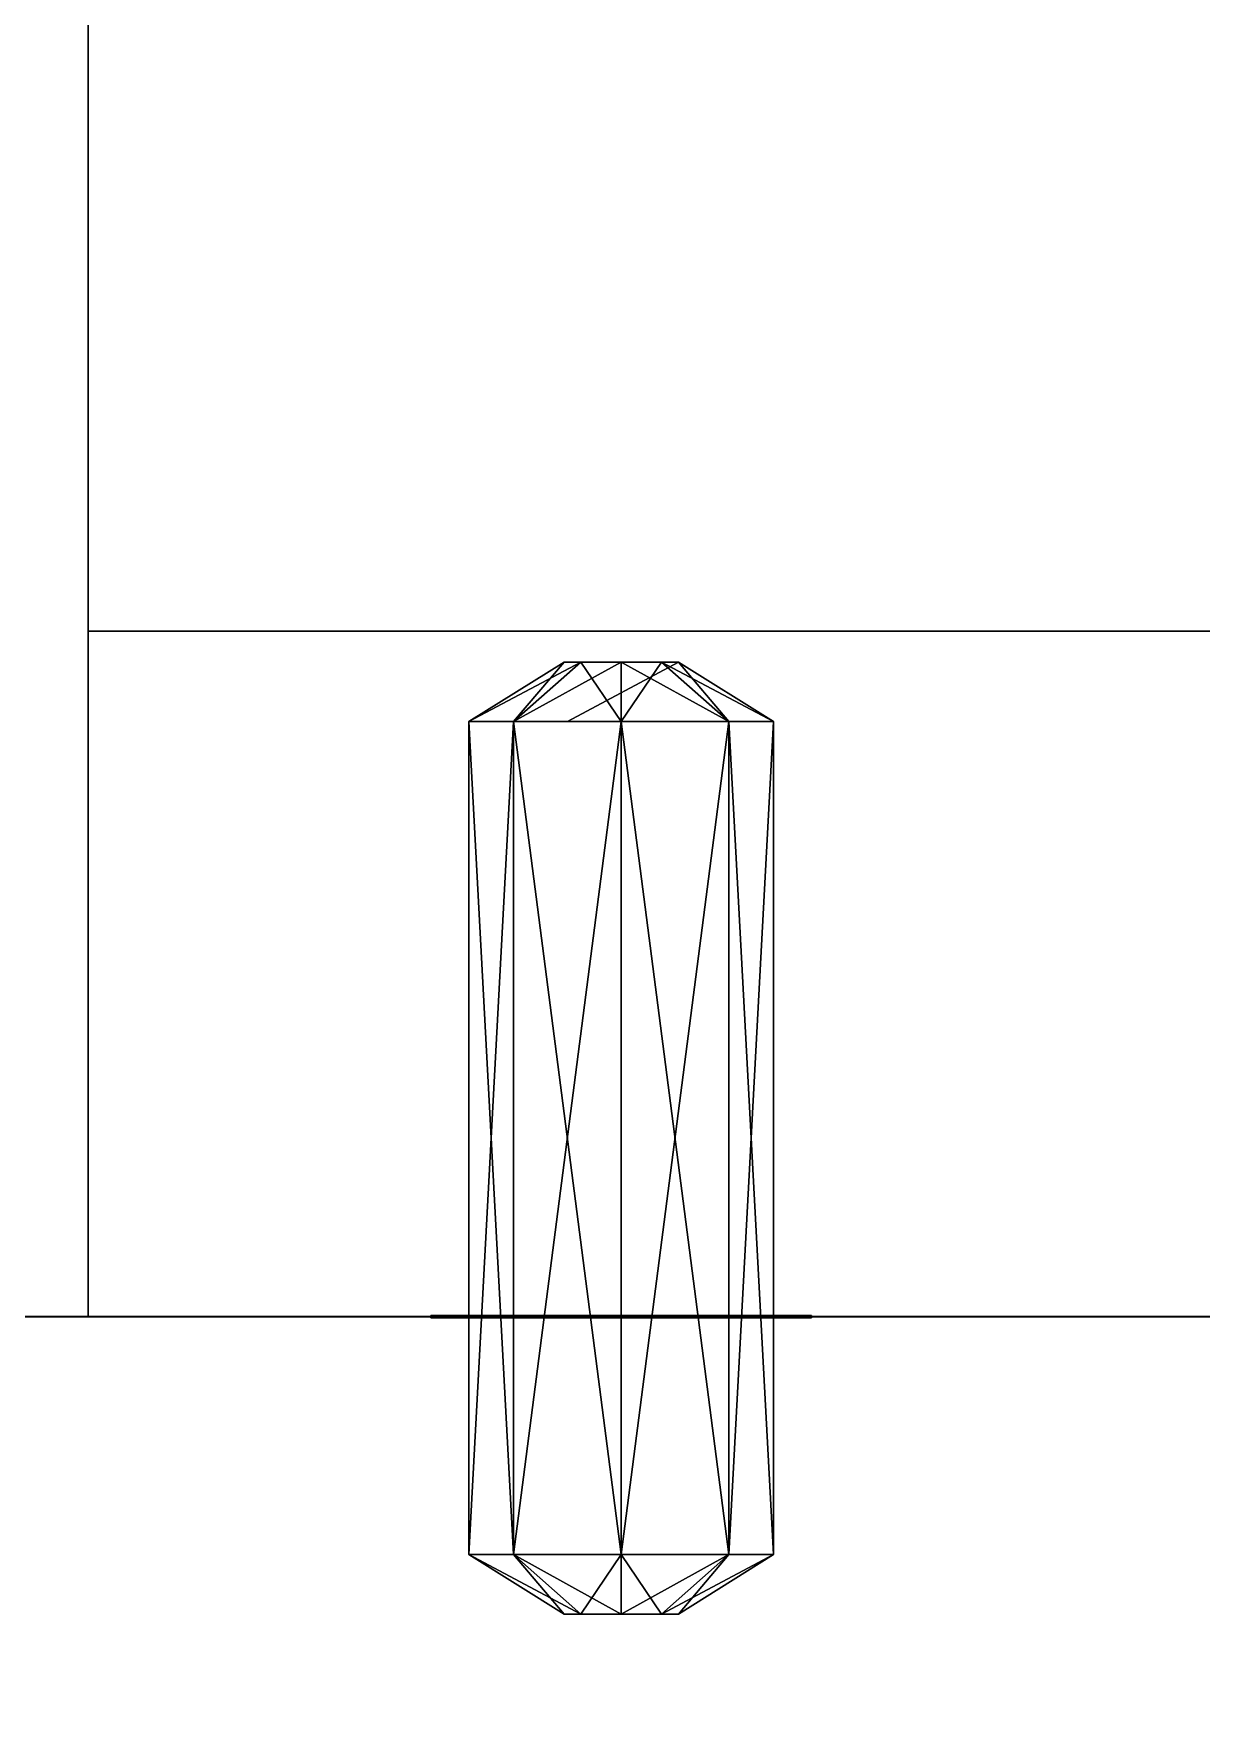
# Model space of a CAD drawing. Extents: x -150 to 2334, y -150 to 2984.
# Drawn here: x 1690.57 to 1721.24, y 35.17 to 79.48 of the extents above; entities that cross this region are included whole.
import ezdxf

# ---------------------------------------------------------------- set-up
doc = ezdxf.new("R2010")
doc.units = 0
for name, color, linetype in [('LAYER0', 7, 'CONTINUOUS'), ('LAYER226', 7, 'CONTINUOUS'), ('LAYER230', 7, 'CONTINUOUS'), ('LAYER238', 7, 'CONTINUOUS'), ('LAYER278', 7, 'CONTINUOUS'), ('LAYER309', 7, 'CONTINUOUS'), ('LAYER31', 7, 'CONTINUOUS'), ('LAYER407', 7, 'CONTINUOUS'), ('LAYER408', 7, 'CONTINUOUS'), ('LAYER56', 7, 'CONTINUOUS'), ('LAYER6', 7, 'CONTINUOUS')]:
    doc.layers.add(name, color=color, linetype=linetype)

msp = doc.modelspace()

# ---------------------------------------------------------------- linework, layer by layer
at = {"layer": 'LAYER0', "invisible_edges": 1}
for points in [[(2334, 2984, -5), (-150, -150, -5), (-150, 2984, -5), (2334, 2984, -5)], [(-150, -150, -5), (2334, 2984, -5), (2334, -150, -5), (-150, -150, -5)], [(2334, -150), (-150, 2984), (-150, -150), (2334, -150)], [(-150, 2984), (2334, -150), (2334, 2984), (-150, 2984)]]:
    msp.add_3dface(points, dxfattribs=at)
at = {"layer": 'LAYER226', "invisible_edges": 1}
for points in [[(2164, 45.79199), (1614, 45.79199, 2350), (2164, 45.79199, 2350), (2164, 45.79199)], [(1614, 45.79199, 2350), (2164, 45.79199), (1614, 45.79199), (1614, 45.79199, 2350)], [(2164, 45.79199), (1614, 27.79199), (1614, 45.79199), (2164, 45.79199)], [(1614, 27.79199), (2164, 45.79199), (2164, 27.79199), (1614, 27.79199)], [(2164, 27.79199, 2350), (1614, 45.79199, 2350), (1614, 27.79199, 2350), (2164, 27.79199, 2350)], [(1614, 45.79199, 2350), (2164, 27.79199, 2350), (2164, 45.79199, 2350), (1614, 45.79199, 2350)]]:
    msp.add_3dface(points, dxfattribs=at)
at = {"layer": 'LAYER230'}
for points in [[(1702, 61.41699, 89), (1704.939, 62.97949, 90.06066), (1704.5, 62.97949, 89), (1702, 61.41699, 89)], [(1703.172, 61.41699, 91.82843), (1704.939, 62.97949, 90.06066), (1702, 61.41699, 89), (1703.172, 61.41699, 91.82843)], [(1704.939, 62.97949, 87.93934), (1704.5, 62.97949, 89), (1702, 61.41699, 89), (1704.939, 62.97949, 87.93934)], [(1703.172, 61.41699, 86.17157), (1704.939, 62.97949, 87.93934), (1702, 61.41699, 89), (1703.172, 61.41699, 86.17157)], [(1704.5, 62.97949, 89), (1702, 61.41699, 89), (1703.172, 61.41699, 91.82843), (1704.5, 62.97949, 89)], [(1704.939, 62.97949, 87.93934), (1703.172, 61.41699, 86.17157), (1702, 61.41699, 89), (1704.939, 62.97949, 87.93934)], [(1704.5, 62.97949, 89), (1704.939, 62.97949, 87.93934), (1702, 61.41699, 89), (1704.5, 62.97949, 89)], [(1703.172, 61.41699, 91.82843), (1706, 61.41699, 93), (1704.939, 62.97949, 90.06066), (1703.172, 61.41699, 91.82843)], [(1704.939, 62.97949, 87.93934), (1706, 61.41699, 85), (1703.172, 61.41699, 86.17157), (1704.939, 62.97949, 87.93934)], [(1706, 62.97949, 90.5), (1704.939, 62.97949, 90.06066), (1703.172, 61.41699, 91.82843), (1706, 62.97949, 90.5)], [(1706, 61.41699, 93), (1706, 62.97949, 90.5), (1703.172, 61.41699, 91.82843), (1706, 61.41699, 93)], [(1704.939, 62.97949, 90.06066), (1704.5, 62.97949, 89), (1703.172, 61.41699, 91.82843), (1704.939, 62.97949, 90.06066)], [(1706, 62.97949, 87.5), (1706, 61.41699, 85), (1703.172, 61.41699, 86.17157), (1706, 62.97949, 87.5)], [(1704.939, 62.97949, 87.93934), (1706, 62.97949, 87.5), (1703.172, 61.41699, 86.17157), (1704.939, 62.97949, 87.93934)], [(1706, 62.97949, 90.5), (1704.939, 62.97949, 90.06066), (1704.5, 62.97949, 89), (1706, 62.97949, 90.5)], [(1707.061, 62.97949, 90.06066), (1706, 62.97949, 90.5), (1704.5, 62.97949, 89), (1707.061, 62.97949, 90.06066)], [(1707.061, 62.97949, 90.06066), (1704.939, 62.97949, 87.93934), (1704.5, 62.97949, 89), (1707.061, 62.97949, 90.06066)], [(1707.5, 62.97949, 89), (1704.5, 62.97949, 89), (1704.939, 62.97949, 87.93934), (1707.5, 62.97949, 89)], [(1707.061, 62.97949, 90.06066), (1704.5, 62.97949, 89), (1707.5, 62.97949, 89), (1707.061, 62.97949, 90.06066)], [(1706, 62.97949, 90.5), (1707.061, 62.97949, 90.06066), (1704.5, 62.97949, 89), (1706, 62.97949, 90.5)], [(1704.939, 62.97949, 90.06066), (1706, 62.97949, 90.5), (1704.5, 62.97949, 89), (1704.939, 62.97949, 90.06066)], [(1708.828, 61.41699, 86.17157), (1707.5, 62.97949, 89), (1704.586, 61.41699, 85.58578), (1708.828, 61.41699, 86.17157)], [(1704.939, 62.97949, 90.06066), (1706, 61.41699, 93), (1706, 62.97949, 90.5), (1704.939, 62.97949, 90.06066)], [(1706, 62.97949, 87.5), (1706, 61.41699, 85), (1704.939, 62.97949, 87.93934), (1706, 62.97949, 87.5)], [(1707.061, 62.97949, 87.93934), (1707.5, 62.97949, 89), (1704.939, 62.97949, 87.93934), (1707.061, 62.97949, 87.93934)], [(1706, 62.97949, 87.5), (1707.061, 62.97949, 87.93934), (1704.939, 62.97949, 87.93934), (1706, 62.97949, 87.5)], [(1707.5, 62.97949, 89), (1704.939, 62.97949, 87.93934), (1707.061, 62.97949, 90.06066), (1707.5, 62.97949, 89)], [(1707.061, 62.97949, 87.93934), (1706, 62.97949, 87.5), (1704.939, 62.97949, 87.93934), (1707.061, 62.97949, 87.93934)], [(1707.5, 62.97949, 89), (1707.061, 62.97949, 87.93934), (1704.939, 62.97949, 87.93934), (1707.5, 62.97949, 89)], [(1706, 62.97949, 90.5), (1708.828, 61.41699, 91.82843), (1707.061, 62.97949, 90.06066), (1706, 62.97949, 90.5)], [(1706, 61.41699, 93), (1708.828, 61.41699, 91.82843), (1706, 62.97949, 90.5), (1706, 61.41699, 93)], [(1707.061, 62.97949, 87.93934), (1706, 62.97949, 87.5), (1706, 61.41699, 85), (1707.061, 62.97949, 87.93934)], [(1708.828, 61.41699, 86.17157), (1707.061, 62.97949, 87.93934), (1706, 61.41699, 85), (1708.828, 61.41699, 86.17157)], [(1707.061, 62.97949, 90.06066), (1706, 62.97949, 90.5), (1706, 61.41699, 93), (1707.061, 62.97949, 90.06066)], [(1708.828, 61.41699, 91.82843), (1707.061, 62.97949, 90.06066), (1706, 61.41699, 93), (1708.828, 61.41699, 91.82843)], [(1707.061, 62.97949, 87.93934), (1708.828, 61.41699, 86.17157), (1706, 61.41699, 85), (1707.061, 62.97949, 87.93934)], [(1706, 62.97949, 87.5), (1707.061, 62.97949, 87.93934), (1706, 61.41699, 85), (1706, 62.97949, 87.5)], [(1708.828, 61.41699, 91.82843), (1707.5, 62.97949, 89), (1707.061, 62.97949, 90.06066), (1708.828, 61.41699, 91.82843)], [(1710, 61.41699, 89), (1707.061, 62.97949, 87.93934), (1707.5, 62.97949, 89), (1710, 61.41699, 89)], [(1708.828, 61.41699, 86.17157), (1707.061, 62.97949, 87.93934), (1710, 61.41699, 89), (1708.828, 61.41699, 86.17157)], [(1710, 61.41699, 89), (1707.5, 62.97949, 89), (1707.061, 62.97949, 90.06066), (1710, 61.41699, 89)], [(1708.828, 61.41699, 91.82843), (1710, 61.41699, 89), (1707.061, 62.97949, 90.06066), (1708.828, 61.41699, 91.82843)], [(1710, 61.41699, 89), (1707.5, 62.97949, 89), (1708.828, 61.41699, 91.82843), (1710, 61.41699, 89)], [(1710, 61.41699, 89), (1708.828, 61.41699, 86.17157), (1707.5, 62.97949, 89), (1710, 61.41699, 89)], [(1703.172, 61.41699, 91.82843), (1702, 39.54199, 89), (1703.172, 39.54199, 91.82843), (1703.172, 61.41699, 91.82843)], [(1702, 61.41699, 89), (1702, 39.54199, 89), (1703.172, 61.41699, 91.82843), (1702, 61.41699, 89)], [(1702, 61.41699, 89), (1702, 39.54199, 89), (1703.172, 39.54199, 86.17157), (1702, 61.41699, 89)], [(1703.172, 61.41699, 86.17157), (1702, 61.41699, 89), (1703.172, 39.54199, 86.17157), (1703.172, 61.41699, 86.17157)], [(1702, 61.41699, 89), (1702, 39.54199, 89), (1703.172, 39.54199, 91.82843), (1702, 61.41699, 89)], [(1703.172, 61.41699, 91.82843), (1703.172, 39.54199, 91.82843), (1702, 61.41699, 89), (1703.172, 61.41699, 91.82843)], [(1702, 61.41699, 89), (1703.172, 61.41699, 86.17157), (1703.172, 39.54199, 86.17157), (1702, 61.41699, 89)], [(1702, 39.54199, 89), (1702, 61.41699, 89), (1703.172, 39.54199, 86.17157), (1702, 39.54199, 89)], [(1702, 61.41699, 89), (1702, 39.54199, 89), (1703.172, 39.54199, 91.82843), (1702, 61.41699, 89)], [(1703.172, 61.41699, 91.82843), (1703.172, 39.54199, 91.82843), (1702, 61.41699, 89), (1703.172, 61.41699, 91.82843)], [(1703.172, 61.41699, 86.17157), (1702, 39.54199, 89), (1703.172, 39.54199, 86.17157), (1703.172, 61.41699, 86.17157)], [(1702, 61.41699, 89), (1703.172, 61.41699, 86.17157), (1702, 39.54199, 89), (1702, 61.41699, 89)], [(1706, 61.41699, 93), (1703.172, 39.54199, 91.82843), (1706, 39.54199, 93), (1706, 61.41699, 93)], [(1703.172, 61.41699, 91.82843), (1703.172, 39.54199, 91.82843), (1706, 61.41699, 93), (1703.172, 61.41699, 91.82843)], [(1703.172, 61.41699, 86.17157), (1706, 39.54199, 85), (1703.172, 39.54199, 86.17157), (1703.172, 61.41699, 86.17157)], [(1706, 61.41699, 85), (1706, 39.54199, 85), (1703.172, 61.41699, 86.17157), (1706, 61.41699, 85)], [(1703.172, 61.41699, 91.82843), (1706, 39.54199, 93), (1703.172, 39.54199, 91.82843), (1703.172, 61.41699, 91.82843)], [(1706, 61.41699, 93), (1703.172, 61.41699, 91.82843), (1706, 39.54199, 93), (1706, 61.41699, 93)], [(1706, 61.41699, 85), (1706, 39.54199, 85), (1703.172, 39.54199, 86.17157), (1706, 61.41699, 85)], [(1703.172, 61.41699, 86.17157), (1703.172, 39.54199, 86.17157), (1706, 61.41699, 85), (1703.172, 61.41699, 86.17157)], [(1703.172, 61.41699, 91.82843), (1706, 39.54199, 93), (1703.172, 39.54199, 91.82843), (1703.172, 61.41699, 91.82843)], [(1706, 61.41699, 93), (1703.172, 61.41699, 91.82843), (1706, 39.54199, 93), (1706, 61.41699, 93)], [(1706, 61.41699, 85), (1706, 39.54199, 85), (1703.172, 39.54199, 86.17157), (1706, 61.41699, 85)], [(1703.172, 61.41699, 86.17157), (1703.172, 39.54199, 86.17157), (1706, 61.41699, 85), (1703.172, 61.41699, 86.17157)], [(1708.828, 61.41699, 91.82843), (1706, 39.54199, 93), (1708.828, 39.54199, 91.82843), (1708.828, 61.41699, 91.82843)], [(1706, 61.41699, 93), (1706, 39.54199, 93), (1708.828, 61.41699, 91.82843), (1706, 61.41699, 93)], [(1708.828, 39.54199, 86.17157), (1706, 61.41699, 85), (1708.828, 61.41699, 86.17157), (1708.828, 39.54199, 86.17157)], [(1706, 39.54199, 85), (1706, 61.41699, 85), (1708.828, 39.54199, 86.17157), (1706, 39.54199, 85)], [(1706, 61.41699, 93), (1706, 39.54199, 93), (1708.828, 39.54199, 91.82843), (1706, 61.41699, 93)], [(1708.828, 61.41699, 91.82843), (1708.828, 39.54199, 91.82843), (1706, 61.41699, 93), (1708.828, 61.41699, 91.82843)], [(1706, 61.41699, 93), (1706, 39.54199, 93), (1708.828, 39.54199, 91.82843), (1706, 61.41699, 93)], [(1708.828, 61.41699, 91.82843), (1708.828, 39.54199, 91.82843), (1706, 61.41699, 93), (1708.828, 61.41699, 91.82843)], [(1706, 39.54199, 85), (1706, 61.41699, 85), (1708.828, 61.41699, 86.17157), (1706, 39.54199, 85)], [(1708.828, 39.54199, 86.17157), (1708.828, 61.41699, 86.17157), (1706, 39.54199, 85), (1708.828, 39.54199, 86.17157)], [(1710, 39.54199, 89), (1708.828, 61.41699, 86.17157), (1710, 61.41699, 89), (1710, 39.54199, 89)], [(1708.828, 39.54199, 86.17157), (1708.828, 61.41699, 86.17157), (1710, 39.54199, 89), (1708.828, 39.54199, 86.17157)], [(1708.828, 39.54199, 91.82843), (1710, 61.41699, 89), (1708.828, 61.41699, 91.82843), (1708.828, 39.54199, 91.82843)], [(1710, 39.54199, 89), (1710, 61.41699, 89), (1708.828, 39.54199, 91.82843), (1710, 39.54199, 89)], [(1708.828, 39.54199, 86.17157), (1710, 61.41699, 89), (1708.828, 61.41699, 86.17157), (1708.828, 39.54199, 86.17157)], [(1710, 39.54199, 89), (1708.828, 39.54199, 86.17157), (1710, 61.41699, 89), (1710, 39.54199, 89)], [(1710, 39.54199, 89), (1710, 61.41699, 89), (1708.828, 61.41699, 91.82843), (1710, 39.54199, 89)], [(1708.828, 39.54199, 91.82843), (1708.828, 61.41699, 91.82843), (1710, 39.54199, 89), (1708.828, 39.54199, 91.82843)], [(1711, 45.82324, 94), (1701, 45.82324, 84), (1701, 45.82324, 94), (1711, 45.82324, 94)], [(1711, 45.82324, 84), (1701, 45.82324, 84), (1711, 45.82324, 94), (1711, 45.82324, 84)], [(1701, 45.82324, 84), (1701, 45.76074, 94), (1701, 45.82324, 94), (1701, 45.82324, 84)], [(1701, 45.76074, 84), (1701, 45.76074, 94), (1701, 45.82324, 84), (1701, 45.76074, 84)], [(1701, 45.82324, 94), (1711, 45.76074, 94), (1711, 45.82324, 94), (1701, 45.82324, 94)], [(1701, 45.76074, 94), (1711, 45.76074, 94), (1701, 45.82324, 94), (1701, 45.76074, 94)], [(1711, 45.82324, 84), (1701, 45.76074, 84), (1701, 45.82324, 84), (1711, 45.82324, 84)], [(1711, 45.76074, 84), (1701, 45.76074, 84), (1711, 45.82324, 84), (1711, 45.76074, 84)], [(1701, 45.76074, 94), (1711, 45.76074, 84), (1711, 45.76074, 94), (1701, 45.76074, 94)], [(1701, 45.76074, 84), (1711, 45.76074, 84), (1701, 45.76074, 94), (1701, 45.76074, 84)], [(1702, 39.54199, 89), (1704.5, 37.97949, 89), (1703.172, 39.54199, 91.82843), (1702, 39.54199, 89)], [(1702, 39.54199, 89), (1704.939, 37.97949, 87.93934), (1704.5, 37.97949, 89), (1702, 39.54199, 89)], [(1703.172, 39.54199, 86.17157), (1704.939, 37.97949, 87.93934), (1702, 39.54199, 89), (1703.172, 39.54199, 86.17157)], [(1702, 39.54199, 89), (1704.5, 37.97949, 89), (1704.939, 37.97949, 90.06066), (1702, 39.54199, 89)], [(1703.172, 39.54199, 91.82843), (1702, 39.54199, 89), (1704.939, 37.97949, 90.06066), (1703.172, 39.54199, 91.82843)], [(1702, 39.54199, 89), (1703.172, 39.54199, 86.17157), (1704.5, 37.97949, 89), (1702, 39.54199, 89)], [(1703.172, 39.54199, 91.82843), (1704.5, 37.97949, 89), (1704.939, 37.97949, 90.06066), (1703.172, 39.54199, 91.82843)], [(1703.172, 39.54199, 91.82843), (1704.939, 37.97949, 90.06066), (1706, 39.54199, 93), (1703.172, 39.54199, 91.82843)], [(1703.172, 39.54199, 86.17157), (1704.939, 37.97949, 87.93934), (1706, 37.97949, 87.5), (1703.172, 39.54199, 86.17157)], [(1706, 39.54199, 85), (1703.172, 39.54199, 86.17157), (1706, 37.97949, 87.5), (1706, 39.54199, 85)], [(1703.172, 39.54199, 91.82843), (1704.939, 37.97949, 90.06066), (1706, 37.97949, 90.5), (1703.172, 39.54199, 91.82843)], [(1706, 39.54199, 93), (1703.172, 39.54199, 91.82843), (1706, 37.97949, 90.5), (1706, 39.54199, 93)], [(1703.172, 39.54199, 86.17157), (1704.939, 37.97949, 87.93934), (1704.5, 37.97949, 89), (1703.172, 39.54199, 86.17157)], [(1703.172, 39.54199, 86.17157), (1706, 39.54199, 85), (1706, 37.97949, 87.5), (1703.172, 39.54199, 86.17157)], [(1704.939, 37.97949, 87.93934), (1703.172, 39.54199, 86.17157), (1706, 37.97949, 87.5), (1704.939, 37.97949, 87.93934)], [(1706, 39.54199, 93), (1704.939, 37.97949, 90.06066), (1706, 37.97949, 90.5), (1706, 39.54199, 93)], [(1708.828, 39.54199, 91.82843), (1706, 37.97949, 90.5), (1707.061, 37.97949, 90.06066), (1708.828, 39.54199, 91.82843)], [(1706, 39.54199, 93), (1706, 37.97949, 90.5), (1708.828, 39.54199, 91.82843), (1706, 39.54199, 93)], [(1706, 37.97949, 87.5), (1708.828, 39.54199, 86.17157), (1707.061, 37.97949, 87.93934), (1706, 37.97949, 87.5)], [(1706, 39.54199, 85), (1708.828, 39.54199, 86.17157), (1706, 37.97949, 87.5), (1706, 39.54199, 85)], [(1706, 39.54199, 85), (1708.828, 39.54199, 86.17157), (1707.061, 37.97949, 87.93934), (1706, 39.54199, 85)], [(1706, 37.97949, 87.5), (1706, 39.54199, 85), (1707.061, 37.97949, 87.93934), (1706, 37.97949, 87.5)], [(1706, 37.97949, 90.5), (1707.061, 37.97949, 90.06066), (1708.828, 39.54199, 91.82843), (1706, 37.97949, 90.5)], [(1706, 39.54199, 93), (1706, 37.97949, 90.5), (1708.828, 39.54199, 91.82843), (1706, 39.54199, 93)], [(1707.061, 37.97949, 87.93934), (1708.828, 39.54199, 86.17157), (1707.5, 37.97949, 89), (1707.061, 37.97949, 87.93934)], [(1707.061, 37.97949, 90.06066), (1707.5, 37.97949, 89), (1708.828, 39.54199, 91.82843), (1707.061, 37.97949, 90.06066)], [(1707.061, 37.97949, 90.06066), (1707.5, 37.97949, 89), (1710, 39.54199, 89), (1707.061, 37.97949, 90.06066)], [(1708.828, 39.54199, 91.82843), (1707.061, 37.97949, 90.06066), (1710, 39.54199, 89), (1708.828, 39.54199, 91.82843)], [(1707.061, 37.97949, 87.93934), (1708.828, 39.54199, 86.17157), (1710, 39.54199, 89), (1707.061, 37.97949, 87.93934)], [(1707.5, 37.97949, 89), (1707.061, 37.97949, 87.93934), (1710, 39.54199, 89), (1707.5, 37.97949, 89)], [(1707.5, 37.97949, 89), (1708.828, 39.54199, 86.17157), (1710, 39.54199, 89), (1707.5, 37.97949, 89)], [(1708.828, 39.54199, 91.82843), (1707.5, 37.97949, 89), (1710, 39.54199, 89), (1708.828, 39.54199, 91.82843)], [(1704.939, 37.97949, 87.93934), (1704.5, 37.97949, 89), (1707.061, 37.97949, 87.93934), (1704.939, 37.97949, 87.93934)], [(1704.5, 37.97949, 89), (1704.939, 37.97949, 90.06066), (1707.5, 37.97949, 89), (1704.5, 37.97949, 89)], [(1707.061, 37.97949, 87.93934), (1704.5, 37.97949, 89), (1707.5, 37.97949, 89), (1707.061, 37.97949, 87.93934)], [(1704.5, 37.97949, 89), (1704.939, 37.97949, 87.93934), (1707.061, 37.97949, 87.93934), (1704.5, 37.97949, 89)], [(1704.5, 37.97949, 89), (1707.061, 37.97949, 87.93934), (1707.5, 37.97949, 89), (1704.5, 37.97949, 89)], [(1704.939, 37.97949, 90.06066), (1704.5, 37.97949, 89), (1707.5, 37.97949, 89), (1704.939, 37.97949, 90.06066)], [(1704.939, 37.97949, 90.06066), (1707.5, 37.97949, 89), (1706, 37.97949, 90.5), (1704.939, 37.97949, 90.06066)], [(1706, 37.97949, 87.5), (1704.939, 37.97949, 87.93934), (1707.061, 37.97949, 87.93934), (1706, 37.97949, 87.5)], [(1704.939, 37.97949, 87.93934), (1706, 37.97949, 87.5), (1707.061, 37.97949, 87.93934), (1704.939, 37.97949, 87.93934)], [(1704.939, 37.97949, 90.06066), (1707.061, 37.97949, 90.06066), (1707.5, 37.97949, 89), (1704.939, 37.97949, 90.06066)], [(1706, 37.97949, 90.5), (1707.061, 37.97949, 90.06066), (1704.939, 37.97949, 90.06066), (1706, 37.97949, 90.5)], [(1706, 37.97949, 90.5), (1707.5, 37.97949, 89), (1707.061, 37.97949, 90.06066), (1706, 37.97949, 90.5)]]:
    msp.add_3dface(points, dxfattribs=at)
at = {"layer": 'LAYER238'}
for points in [[(1704.5, 62.97949, 2340), (1704.939, 62.97949, 2338.939), (1702, 61.41699, 2340), (1704.5, 62.97949, 2340)], [(1702, 61.41699, 2340), (1704.939, 62.97949, 2338.939), (1703.172, 61.41699, 2337.172), (1702, 61.41699, 2340)], [(1702, 61.41699, 2340), (1704.5, 62.97949, 2340), (1704.939, 62.97949, 2341.061), (1702, 61.41699, 2340)], [(1702, 61.41699, 2340), (1704.939, 62.97949, 2341.061), (1703.172, 61.41699, 2342.828), (1702, 61.41699, 2340)], [(1703.172, 61.41699, 2337.172), (1702, 61.41699, 2340), (1704.5, 62.97949, 2340), (1703.172, 61.41699, 2337.172)], [(1702, 61.41699, 2340), (1703.172, 61.41699, 2342.828), (1704.939, 62.97949, 2341.061), (1702, 61.41699, 2340)], [(1702, 61.41699, 2340), (1704.939, 62.97949, 2341.061), (1704.5, 62.97949, 2340), (1702, 61.41699, 2340)], [(1704.939, 62.97949, 2338.939), (1706, 61.41699, 2336), (1703.172, 61.41699, 2337.172), (1704.939, 62.97949, 2338.939)], [(1703.172, 61.41699, 2342.828), (1706, 61.41699, 2344), (1704.939, 62.97949, 2341.061), (1703.172, 61.41699, 2342.828)], [(1703.172, 61.41699, 2337.172), (1704.939, 62.97949, 2338.939), (1706, 62.97949, 2338.5), (1703.172, 61.41699, 2337.172)], [(1703.172, 61.41699, 2337.172), (1706, 62.97949, 2338.5), (1706, 61.41699, 2336), (1703.172, 61.41699, 2337.172)], [(1703.172, 61.41699, 2337.172), (1704.5, 62.97949, 2340), (1704.939, 62.97949, 2338.939), (1703.172, 61.41699, 2337.172)], [(1703.172, 61.41699, 2342.828), (1706, 61.41699, 2344), (1706, 62.97949, 2341.5), (1703.172, 61.41699, 2342.828)], [(1703.172, 61.41699, 2342.828), (1706, 62.97949, 2341.5), (1704.939, 62.97949, 2341.061), (1703.172, 61.41699, 2342.828)], [(1704.5, 62.97949, 2340), (1704.939, 62.97949, 2338.939), (1706, 62.97949, 2338.5), (1704.5, 62.97949, 2340)], [(1704.5, 62.97949, 2340), (1706, 62.97949, 2338.5), (1707.061, 62.97949, 2338.939), (1704.5, 62.97949, 2340)], [(1704.5, 62.97949, 2340), (1704.939, 62.97949, 2341.061), (1707.061, 62.97949, 2338.939), (1704.5, 62.97949, 2340)], [(1704.939, 62.97949, 2341.061), (1704.5, 62.97949, 2340), (1707.5, 62.97949, 2340), (1704.939, 62.97949, 2341.061)], [(1707.5, 62.97949, 2340), (1704.5, 62.97949, 2340), (1707.061, 62.97949, 2338.939), (1707.5, 62.97949, 2340)], [(1704.5, 62.97949, 2340), (1707.061, 62.97949, 2338.939), (1706, 62.97949, 2338.5), (1704.5, 62.97949, 2340)], [(1704.5, 62.97949, 2340), (1706, 62.97949, 2338.5), (1704.939, 62.97949, 2338.939), (1704.5, 62.97949, 2340)], [(1704.586, 61.41699, 2343.414), (1707.5, 62.97949, 2340), (1708.828, 61.41699, 2342.828), (1704.586, 61.41699, 2343.414)], [(1706, 62.97949, 2338.5), (1706, 61.41699, 2336), (1704.939, 62.97949, 2338.939), (1706, 62.97949, 2338.5)], [(1704.939, 62.97949, 2341.061), (1706, 61.41699, 2344), (1706, 62.97949, 2341.5), (1704.939, 62.97949, 2341.061)], [(1704.939, 62.97949, 2341.061), (1707.5, 62.97949, 2340), (1707.061, 62.97949, 2341.061), (1704.939, 62.97949, 2341.061)], [(1704.939, 62.97949, 2341.061), (1707.061, 62.97949, 2341.061), (1706, 62.97949, 2341.5), (1704.939, 62.97949, 2341.061)], [(1707.061, 62.97949, 2338.939), (1704.939, 62.97949, 2341.061), (1707.5, 62.97949, 2340), (1707.061, 62.97949, 2338.939)], [(1704.939, 62.97949, 2341.061), (1706, 62.97949, 2341.5), (1707.061, 62.97949, 2341.061), (1704.939, 62.97949, 2341.061)], [(1704.939, 62.97949, 2341.061), (1707.061, 62.97949, 2341.061), (1707.5, 62.97949, 2340), (1704.939, 62.97949, 2341.061)], [(1707.061, 62.97949, 2338.939), (1708.828, 61.41699, 2337.172), (1706, 62.97949, 2338.5), (1707.061, 62.97949, 2338.939)], [(1706, 62.97949, 2338.5), (1708.828, 61.41699, 2337.172), (1706, 61.41699, 2336), (1706, 62.97949, 2338.5)], [(1706, 61.41699, 2344), (1706, 62.97949, 2341.5), (1707.061, 62.97949, 2341.061), (1706, 61.41699, 2344)], [(1706, 61.41699, 2344), (1707.061, 62.97949, 2341.061), (1708.828, 61.41699, 2342.828), (1706, 61.41699, 2344)], [(1706, 61.41699, 2336), (1706, 62.97949, 2338.5), (1707.061, 62.97949, 2338.939), (1706, 61.41699, 2336)], [(1706, 61.41699, 2336), (1707.061, 62.97949, 2338.939), (1708.828, 61.41699, 2337.172), (1706, 61.41699, 2336)], [(1706, 61.41699, 2344), (1708.828, 61.41699, 2342.828), (1707.061, 62.97949, 2341.061), (1706, 61.41699, 2344)], [(1706, 61.41699, 2344), (1707.061, 62.97949, 2341.061), (1706, 62.97949, 2341.5), (1706, 61.41699, 2344)], [(1707.061, 62.97949, 2338.939), (1707.5, 62.97949, 2340), (1708.828, 61.41699, 2337.172), (1707.061, 62.97949, 2338.939)], [(1707.5, 62.97949, 2340), (1707.061, 62.97949, 2341.061), (1710, 61.41699, 2340), (1707.5, 62.97949, 2340)], [(1710, 61.41699, 2340), (1707.061, 62.97949, 2341.061), (1708.828, 61.41699, 2342.828), (1710, 61.41699, 2340)], [(1707.061, 62.97949, 2338.939), (1707.5, 62.97949, 2340), (1710, 61.41699, 2340), (1707.061, 62.97949, 2338.939)], [(1707.061, 62.97949, 2338.939), (1710, 61.41699, 2340), (1708.828, 61.41699, 2337.172), (1707.061, 62.97949, 2338.939)], [(1708.828, 61.41699, 2337.172), (1707.5, 62.97949, 2340), (1710, 61.41699, 2340), (1708.828, 61.41699, 2337.172)], [(1707.5, 62.97949, 2340), (1708.828, 61.41699, 2342.828), (1710, 61.41699, 2340), (1707.5, 62.97949, 2340)], [(1703.172, 39.54199, 2337.172), (1702, 39.54199, 2340), (1703.172, 61.41699, 2337.172), (1703.172, 39.54199, 2337.172)], [(1703.172, 61.41699, 2337.172), (1702, 39.54199, 2340), (1702, 61.41699, 2340), (1703.172, 61.41699, 2337.172)], [(1703.172, 39.54199, 2342.828), (1702, 39.54199, 2340), (1702, 61.41699, 2340), (1703.172, 39.54199, 2342.828)], [(1703.172, 39.54199, 2342.828), (1702, 61.41699, 2340), (1703.172, 61.41699, 2342.828), (1703.172, 39.54199, 2342.828)], [(1703.172, 39.54199, 2337.172), (1702, 39.54199, 2340), (1702, 61.41699, 2340), (1703.172, 39.54199, 2337.172)], [(1702, 61.41699, 2340), (1703.172, 39.54199, 2337.172), (1703.172, 61.41699, 2337.172), (1702, 61.41699, 2340)], [(1703.172, 39.54199, 2342.828), (1703.172, 61.41699, 2342.828), (1702, 61.41699, 2340), (1703.172, 39.54199, 2342.828)], [(1703.172, 39.54199, 2342.828), (1702, 61.41699, 2340), (1702, 39.54199, 2340), (1703.172, 39.54199, 2342.828)], [(1703.172, 39.54199, 2337.172), (1702, 39.54199, 2340), (1702, 61.41699, 2340), (1703.172, 39.54199, 2337.172)], [(1702, 61.41699, 2340), (1703.172, 39.54199, 2337.172), (1703.172, 61.41699, 2337.172), (1702, 61.41699, 2340)], [(1703.172, 39.54199, 2342.828), (1702, 39.54199, 2340), (1703.172, 61.41699, 2342.828), (1703.172, 39.54199, 2342.828)], [(1702, 39.54199, 2340), (1703.172, 61.41699, 2342.828), (1702, 61.41699, 2340), (1702, 39.54199, 2340)], [(1706, 39.54199, 2336), (1703.172, 39.54199, 2337.172), (1706, 61.41699, 2336), (1706, 39.54199, 2336)], [(1706, 61.41699, 2336), (1703.172, 39.54199, 2337.172), (1703.172, 61.41699, 2337.172), (1706, 61.41699, 2336)], [(1703.172, 39.54199, 2342.828), (1706, 39.54199, 2344), (1703.172, 61.41699, 2342.828), (1703.172, 39.54199, 2342.828)], [(1703.172, 61.41699, 2342.828), (1706, 39.54199, 2344), (1706, 61.41699, 2344), (1703.172, 61.41699, 2342.828)], [(1703.172, 39.54199, 2337.172), (1706, 39.54199, 2336), (1703.172, 61.41699, 2337.172), (1703.172, 39.54199, 2337.172)], [(1706, 39.54199, 2336), (1703.172, 61.41699, 2337.172), (1706, 61.41699, 2336), (1706, 39.54199, 2336)], [(1703.172, 39.54199, 2342.828), (1706, 39.54199, 2344), (1706, 61.41699, 2344), (1703.172, 39.54199, 2342.828)], [(1706, 61.41699, 2344), (1703.172, 39.54199, 2342.828), (1703.172, 61.41699, 2342.828), (1706, 61.41699, 2344)], [(1703.172, 39.54199, 2337.172), (1706, 39.54199, 2336), (1703.172, 61.41699, 2337.172), (1703.172, 39.54199, 2337.172)], [(1706, 39.54199, 2336), (1703.172, 61.41699, 2337.172), (1706, 61.41699, 2336), (1706, 39.54199, 2336)], [(1703.172, 39.54199, 2342.828), (1706, 39.54199, 2344), (1706, 61.41699, 2344), (1703.172, 39.54199, 2342.828)], [(1706, 61.41699, 2344), (1703.172, 39.54199, 2342.828), (1703.172, 61.41699, 2342.828), (1706, 61.41699, 2344)], [(1708.828, 39.54199, 2337.172), (1706, 39.54199, 2336), (1708.828, 61.41699, 2337.172), (1708.828, 39.54199, 2337.172)], [(1708.828, 61.41699, 2337.172), (1706, 39.54199, 2336), (1706, 61.41699, 2336), (1708.828, 61.41699, 2337.172)], [(1708.828, 61.41699, 2342.828), (1706, 61.41699, 2344), (1708.828, 39.54199, 2342.828), (1708.828, 61.41699, 2342.828)], [(1708.828, 39.54199, 2342.828), (1706, 61.41699, 2344), (1706, 39.54199, 2344), (1708.828, 39.54199, 2342.828)], [(1708.828, 39.54199, 2337.172), (1706, 39.54199, 2336), (1706, 61.41699, 2336), (1708.828, 39.54199, 2337.172)], [(1706, 61.41699, 2336), (1708.828, 39.54199, 2337.172), (1708.828, 61.41699, 2337.172), (1706, 61.41699, 2336)], [(1708.828, 39.54199, 2337.172), (1706, 39.54199, 2336), (1706, 61.41699, 2336), (1708.828, 39.54199, 2337.172)], [(1706, 61.41699, 2336), (1708.828, 39.54199, 2337.172), (1708.828, 61.41699, 2337.172), (1706, 61.41699, 2336)], [(1708.828, 61.41699, 2342.828), (1706, 61.41699, 2344), (1706, 39.54199, 2344), (1708.828, 61.41699, 2342.828)], [(1706, 39.54199, 2344), (1708.828, 61.41699, 2342.828), (1708.828, 39.54199, 2342.828), (1706, 39.54199, 2344)], [(1710, 61.41699, 2340), (1708.828, 61.41699, 2342.828), (1710, 39.54199, 2340), (1710, 61.41699, 2340)], [(1710, 39.54199, 2340), (1708.828, 61.41699, 2342.828), (1708.828, 39.54199, 2342.828), (1710, 39.54199, 2340)], [(1708.828, 61.41699, 2337.172), (1710, 61.41699, 2340), (1708.828, 39.54199, 2337.172), (1708.828, 61.41699, 2337.172)], [(1708.828, 39.54199, 2337.172), (1710, 61.41699, 2340), (1710, 39.54199, 2340), (1708.828, 39.54199, 2337.172)], [(1708.828, 61.41699, 2342.828), (1710, 61.41699, 2340), (1708.828, 39.54199, 2342.828), (1708.828, 61.41699, 2342.828)], [(1710, 61.41699, 2340), (1708.828, 39.54199, 2342.828), (1710, 39.54199, 2340), (1710, 61.41699, 2340)], [(1708.828, 61.41699, 2337.172), (1710, 61.41699, 2340), (1710, 39.54199, 2340), (1708.828, 61.41699, 2337.172)], [(1710, 39.54199, 2340), (1708.828, 61.41699, 2337.172), (1708.828, 39.54199, 2337.172), (1710, 39.54199, 2340)], [(1701, 45.82324, 2335), (1701, 45.82324, 2345), (1711, 45.82324, 2335), (1701, 45.82324, 2335)], [(1711, 45.82324, 2335), (1701, 45.82324, 2345), (1711, 45.82324, 2345), (1711, 45.82324, 2335)], [(1701, 45.82324, 2335), (1701, 45.76074, 2335), (1701, 45.82324, 2345), (1701, 45.82324, 2335)], [(1701, 45.82324, 2345), (1701, 45.76074, 2335), (1701, 45.76074, 2345), (1701, 45.82324, 2345)], [(1711, 45.82324, 2335), (1711, 45.76074, 2335), (1701, 45.82324, 2335), (1711, 45.82324, 2335)], [(1701, 45.82324, 2335), (1711, 45.76074, 2335), (1701, 45.76074, 2335), (1701, 45.82324, 2335)], [(1701, 45.82324, 2345), (1701, 45.76074, 2345), (1711, 45.82324, 2345), (1701, 45.82324, 2345)], [(1711, 45.82324, 2345), (1701, 45.76074, 2345), (1711, 45.76074, 2345), (1711, 45.82324, 2345)], [(1711, 45.76074, 2335), (1711, 45.76074, 2345), (1701, 45.76074, 2335), (1711, 45.76074, 2335)], [(1701, 45.76074, 2335), (1711, 45.76074, 2345), (1701, 45.76074, 2345), (1701, 45.76074, 2335)], [(1703.172, 39.54199, 2337.172), (1704.5, 37.97949, 2340), (1702, 39.54199, 2340), (1703.172, 39.54199, 2337.172)], [(1704.5, 37.97949, 2340), (1704.939, 37.97949, 2341.061), (1702, 39.54199, 2340), (1704.5, 37.97949, 2340)], [(1702, 39.54199, 2340), (1704.939, 37.97949, 2341.061), (1703.172, 39.54199, 2342.828), (1702, 39.54199, 2340)], [(1704.939, 37.97949, 2338.939), (1704.5, 37.97949, 2340), (1702, 39.54199, 2340), (1704.939, 37.97949, 2338.939)], [(1704.939, 37.97949, 2338.939), (1702, 39.54199, 2340), (1703.172, 39.54199, 2337.172), (1704.939, 37.97949, 2338.939)], [(1704.5, 37.97949, 2340), (1703.172, 39.54199, 2342.828), (1702, 39.54199, 2340), (1704.5, 37.97949, 2340)], [(1704.939, 37.97949, 2338.939), (1704.5, 37.97949, 2340), (1703.172, 39.54199, 2337.172), (1704.939, 37.97949, 2338.939)], [(1706, 39.54199, 2336), (1704.939, 37.97949, 2338.939), (1703.172, 39.54199, 2337.172), (1706, 39.54199, 2336)], [(1706, 37.97949, 2341.5), (1704.939, 37.97949, 2341.061), (1703.172, 39.54199, 2342.828), (1706, 37.97949, 2341.5)], [(1706, 37.97949, 2341.5), (1703.172, 39.54199, 2342.828), (1706, 39.54199, 2344), (1706, 37.97949, 2341.5)], [(1706, 37.97949, 2338.5), (1704.939, 37.97949, 2338.939), (1703.172, 39.54199, 2337.172), (1706, 37.97949, 2338.5)], [(1706, 37.97949, 2338.5), (1703.172, 39.54199, 2337.172), (1706, 39.54199, 2336), (1706, 37.97949, 2338.5)], [(1704.5, 37.97949, 2340), (1704.939, 37.97949, 2341.061), (1703.172, 39.54199, 2342.828), (1704.5, 37.97949, 2340)], [(1706, 37.97949, 2341.5), (1706, 39.54199, 2344), (1703.172, 39.54199, 2342.828), (1706, 37.97949, 2341.5)], [(1706, 37.97949, 2341.5), (1703.172, 39.54199, 2342.828), (1704.939, 37.97949, 2341.061), (1706, 37.97949, 2341.5)], [(1706, 37.97949, 2338.5), (1704.939, 37.97949, 2338.939), (1706, 39.54199, 2336), (1706, 37.97949, 2338.5)], [(1707.061, 37.97949, 2338.939), (1706, 37.97949, 2338.5), (1708.828, 39.54199, 2337.172), (1707.061, 37.97949, 2338.939)], [(1708.828, 39.54199, 2337.172), (1706, 37.97949, 2338.5), (1706, 39.54199, 2336), (1708.828, 39.54199, 2337.172)], [(1707.061, 37.97949, 2341.061), (1708.828, 39.54199, 2342.828), (1706, 37.97949, 2341.5), (1707.061, 37.97949, 2341.061)], [(1706, 37.97949, 2341.5), (1708.828, 39.54199, 2342.828), (1706, 39.54199, 2344), (1706, 37.97949, 2341.5)], [(1707.061, 37.97949, 2341.061), (1708.828, 39.54199, 2342.828), (1706, 39.54199, 2344), (1707.061, 37.97949, 2341.061)], [(1707.061, 37.97949, 2341.061), (1706, 39.54199, 2344), (1706, 37.97949, 2341.5), (1707.061, 37.97949, 2341.061)], [(1708.828, 39.54199, 2337.172), (1707.061, 37.97949, 2338.939), (1706, 37.97949, 2338.5), (1708.828, 39.54199, 2337.172)], [(1708.828, 39.54199, 2337.172), (1706, 37.97949, 2338.5), (1706, 39.54199, 2336), (1708.828, 39.54199, 2337.172)], [(1707.5, 37.97949, 2340), (1708.828, 39.54199, 2342.828), (1707.061, 37.97949, 2341.061), (1707.5, 37.97949, 2340)], [(1708.828, 39.54199, 2337.172), (1707.5, 37.97949, 2340), (1707.061, 37.97949, 2338.939), (1708.828, 39.54199, 2337.172)], [(1710, 39.54199, 2340), (1707.5, 37.97949, 2340), (1707.061, 37.97949, 2338.939), (1710, 39.54199, 2340)], [(1710, 39.54199, 2340), (1707.061, 37.97949, 2338.939), (1708.828, 39.54199, 2337.172), (1710, 39.54199, 2340)], [(1710, 39.54199, 2340), (1708.828, 39.54199, 2342.828), (1707.061, 37.97949, 2341.061), (1710, 39.54199, 2340)], [(1710, 39.54199, 2340), (1707.061, 37.97949, 2341.061), (1707.5, 37.97949, 2340), (1710, 39.54199, 2340)], [(1710, 39.54199, 2340), (1708.828, 39.54199, 2342.828), (1707.5, 37.97949, 2340), (1710, 39.54199, 2340)], [(1710, 39.54199, 2340), (1707.5, 37.97949, 2340), (1708.828, 39.54199, 2337.172), (1710, 39.54199, 2340)], [(1707.061, 37.97949, 2341.061), (1704.5, 37.97949, 2340), (1704.939, 37.97949, 2341.061), (1707.061, 37.97949, 2341.061)], [(1707.5, 37.97949, 2340), (1704.939, 37.97949, 2338.939), (1704.5, 37.97949, 2340), (1707.5, 37.97949, 2340)], [(1707.5, 37.97949, 2340), (1704.5, 37.97949, 2340), (1707.061, 37.97949, 2341.061), (1707.5, 37.97949, 2340)], [(1707.061, 37.97949, 2341.061), (1704.939, 37.97949, 2341.061), (1704.5, 37.97949, 2340), (1707.061, 37.97949, 2341.061)], [(1707.5, 37.97949, 2340), (1707.061, 37.97949, 2341.061), (1704.5, 37.97949, 2340), (1707.5, 37.97949, 2340)], [(1707.5, 37.97949, 2340), (1704.5, 37.97949, 2340), (1704.939, 37.97949, 2338.939), (1707.5, 37.97949, 2340)], [(1706, 37.97949, 2338.5), (1707.5, 37.97949, 2340), (1704.939, 37.97949, 2338.939), (1706, 37.97949, 2338.5)], [(1707.061, 37.97949, 2341.061), (1704.939, 37.97949, 2341.061), (1706, 37.97949, 2341.5), (1707.061, 37.97949, 2341.061)], [(1707.061, 37.97949, 2341.061), (1706, 37.97949, 2341.5), (1704.939, 37.97949, 2341.061), (1707.061, 37.97949, 2341.061)], [(1707.5, 37.97949, 2340), (1707.061, 37.97949, 2338.939), (1704.939, 37.97949, 2338.939), (1707.5, 37.97949, 2340)], [(1704.939, 37.97949, 2338.939), (1707.061, 37.97949, 2338.939), (1706, 37.97949, 2338.5), (1704.939, 37.97949, 2338.939)], [(1707.061, 37.97949, 2338.939), (1707.5, 37.97949, 2340), (1706, 37.97949, 2338.5), (1707.061, 37.97949, 2338.939)]]:
    msp.add_3dface(points, dxfattribs=at)
at = {"layer": 'LAYER278', "invisible_edges": 1}
for points in [[(2164, 45.78802, 80), (1614, 758.458, 80), (2164, 758.458, 80), (2164, 45.78802, 80)], [(1614, 758.458, 80), (2164, 45.78802, 80), (1614, 45.78802, 80), (1614, 758.458, 80)], [(1614, 45.78802, 98), (2164, 758.458, 98), (1614, 758.458, 98), (1614, 45.78802, 98)], [(2164, 758.458, 98), (1614, 45.78802, 98), (2164, 45.78802, 98), (2164, 758.458, 98)], [(2164, 45.78802, 80), (1614, 45.78802, 98), (1614, 45.78802, 80), (2164, 45.78802, 80)], [(1614, 45.78802, 98), (2164, 45.78802, 80), (2164, 45.78802, 98), (1614, 45.78802, 98)]]:
    msp.add_3dface(points, dxfattribs=at)
at = {"layer": 'LAYER309', "invisible_edges": 1}
for points in [[(2164, 758.458, 2349), (1614, 45.78802, 2349), (2164, 45.78802, 2349), (2164, 758.458, 2349)], [(1614, 45.78802, 2349), (2164, 758.458, 2349), (1614, 758.458, 2349), (1614, 45.78802, 2349)], [(1614, 758.458, 2331), (2164, 45.78802, 2331), (1614, 45.78802, 2331), (1614, 758.458, 2331)], [(2164, 45.78802, 2331), (1614, 758.458, 2331), (2164, 758.458, 2331), (2164, 45.78802, 2331)], [(2164, 45.78802, 2331), (1614, 45.78802, 2349), (1614, 45.78802, 2331), (2164, 45.78802, 2331)], [(1614, 45.78802, 2349), (2164, 45.78802, 2331), (2164, 45.78802, 2349), (1614, 45.78802, 2349)]]:
    msp.add_3dface(points, dxfattribs=at)
at = {"layer": 'LAYER31', "invisible_edges": 1}
for points in [[(2139.4, 758.461, 1934), (1674, 45.79102, 1934), (2139.4, 45.79102, 1934), (2139.4, 758.461, 1934)], [(1674, 45.79102, 1934), (2139.4, 758.461, 1934), (1674, 758.461, 1934), (1674, 45.79102, 1934)], [(1674, 758.461, 1916), (2139.4, 45.79102, 1916), (1674, 45.79102, 1916), (1674, 758.461, 1916)], [(2139.4, 45.79102, 1916), (1674, 758.461, 1916), (2139.4, 758.461, 1916), (2139.4, 45.79102, 1916)], [(2139.4, 45.79102, 1916), (1674, 45.79102, 1934), (1674, 45.79102, 1916), (2139.4, 45.79102, 1916)], [(1674, 45.79102, 1934), (2139.4, 45.79102, 1916), (2139.4, 45.79102, 1934), (1674, 45.79102, 1934)]]:
    msp.add_3dface(points, dxfattribs=at)
at = {"layer": 'LAYER407', "invisible_edges": 1}
for points in [[(2092, 81.79102, 296), (1692, 63.79102, 296), (1692, 81.79102, 296), (2092, 81.79102, 296)], [(1692, 63.79102, 296), (2092, 81.79102, 296), (2092, 63.79102, 296), (1692, 63.79102, 296)], [(1692, 81.79102, 848), (1692, 63.79102, 296), (1692, 63.79102, 848), (1692, 81.79102, 848)], [(1692, 63.79102, 296), (1692, 81.79102, 848), (1692, 81.79102, 296), (1692, 63.79102, 296)], [(2092, 63.79102, 848), (1692, 81.79102, 848), (1692, 63.79102, 848), (2092, 63.79102, 848)], [(1692, 81.79102, 848), (2092, 63.79102, 848), (2092, 81.79102, 848), (1692, 81.79102, 848)], [(2092, 63.79102, 848), (1692, 63.79102, 296), (2092, 63.79102, 296), (2092, 63.79102, 848)], [(1692, 63.79102, 296), (2092, 63.79102, 848), (1692, 63.79102, 848), (1692, 63.79102, 296)]]:
    msp.add_3dface(points, dxfattribs=at)
at = {"layer": 'LAYER408', "invisible_edges": 1}
for points in [[(1772, 63.79102, 296), (1692, 45.79102, 296), (1692, 63.79102, 296), (1772, 63.79102, 296)], [(1692, 45.79102, 296), (1772, 63.79102, 296), (1772, 45.79102, 296), (1692, 45.79102, 296)], [(1692, 63.79102, 848), (1692, 45.79102, 296), (1692, 45.79102, 848), (1692, 63.79102, 848)], [(1692, 45.79102, 296), (1692, 63.79102, 848), (1692, 63.79102, 296), (1692, 45.79102, 296)], [(1772, 45.79102, 848), (1692, 63.79102, 848), (1692, 45.79102, 848), (1772, 45.79102, 848)], [(1692, 63.79102, 848), (1772, 45.79102, 848), (1772, 63.79102, 848), (1692, 63.79102, 848)], [(1692, 63.79102, 848), (1772, 63.79102, 296), (1692, 63.79102, 296), (1692, 63.79102, 848)], [(1772, 63.79102, 296), (1692, 63.79102, 848), (1772, 63.79102, 848), (1772, 63.79102, 296)], [(1772, 45.79102, 848), (1692, 45.79102, 296), (1772, 45.79102, 296), (1772, 45.79102, 848)], [(1692, 45.79102, 296), (1772, 45.79102, 848), (1692, 45.79102, 848), (1692, 45.79102, 296)]]:
    msp.add_3dface(points, dxfattribs=at)
at = {"layer": 'LAYER56', "invisible_edges": 1}
for points in [[(2139.4, 758.461, 296), (1674, 45.79102, 296), (2139.4, 45.79102, 296), (2139.4, 758.461, 296)], [(1674, 45.79102, 296), (2139.4, 758.461, 296), (1674, 758.461, 296), (1674, 45.79102, 296)], [(1674, 758.461, 278), (2139.4, 45.79102, 278), (1674, 45.79102, 278), (1674, 758.461, 278)], [(2139.4, 45.79102, 278), (1674, 758.461, 278), (2139.4, 758.461, 278), (2139.4, 45.79102, 278)], [(2139.4, 45.79102, 278), (1674, 45.79102, 296), (1674, 45.79102, 278), (2139.4, 45.79102, 278)], [(1674, 45.79102, 296), (2139.4, 45.79102, 278), (2139.4, 45.79102, 296), (1674, 45.79102, 296)]]:
    msp.add_3dface(points, dxfattribs=at)
at = {"layer": 'LAYER6', "invisible_edges": 1}
for points in [[(2139.4, 758.461, 866), (1674, 45.79102, 866), (2139.4, 45.79102, 866), (2139.4, 758.461, 866)], [(1674, 45.79102, 866), (2139.4, 758.461, 866), (1674, 758.461, 866), (1674, 45.79102, 866)], [(1674, 758.461, 848), (2139.4, 45.79102, 848), (1674, 45.79102, 848), (1674, 758.461, 848)], [(2139.4, 45.79102, 848), (1674, 758.461, 848), (2139.4, 758.461, 848), (2139.4, 45.79102, 848)], [(2139.4, 45.79102, 848), (1674, 45.79102, 866), (1674, 45.79102, 848), (2139.4, 45.79102, 848)], [(1674, 45.79102, 866), (2139.4, 45.79102, 848), (2139.4, 45.79102, 866), (1674, 45.79102, 866)]]:
    msp.add_3dface(points, dxfattribs=at)

doc.saveas('drawing.dxf')
